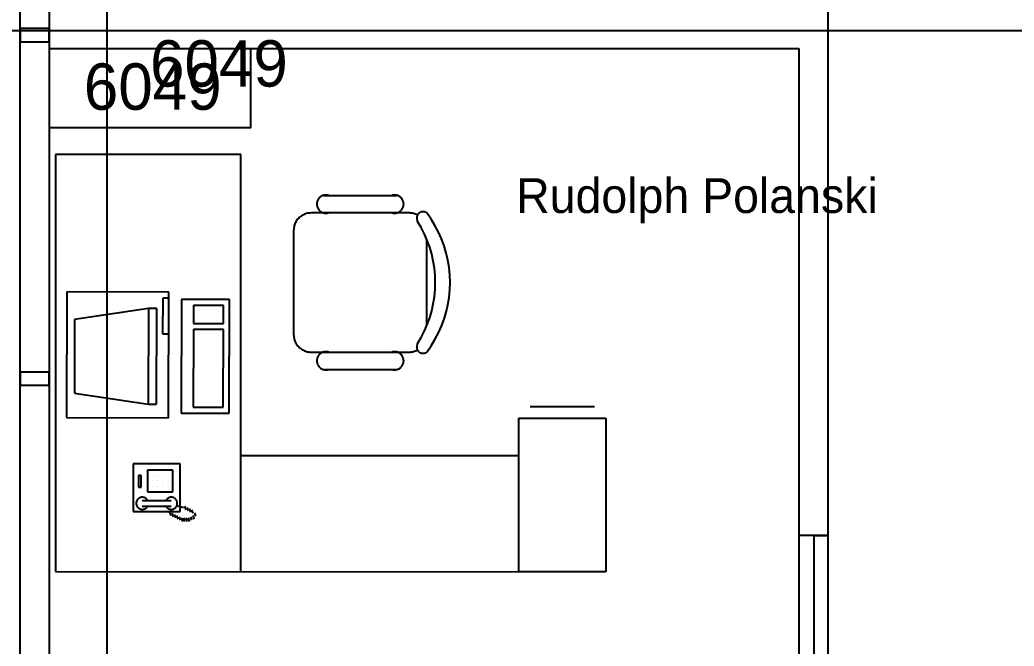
# Model space of a CAD drawing. Header units: millimetres. Extents: x 18694 to 89916, y 18694 to 89916.
# Drawn here: x 30708 to 35069, y 78228 to 80973 of the extents above; entities that cross this region are included whole.
import ezdxf

# ---------------------------------------------------------------- set-up
doc = ezdxf.new("R2010")
doc.units = ezdxf.units.MM
doc.layers.get('0').update_dxf_attribs({"linetype": 'CONTINUOUS'})
for name, color, linetype in [('E-B-FURR', 7, 'CONTINUOUS'), ('E-B-GLAZ', 7, 'CONTINUOUS'), ('E-B-MULL', 7, 'CONTINUOUS'), ('EMPLOYEE', 7, 'CONTINUOUS'), ('GRIDLN', 7, 'CONTINUOUS'), ('RMNUM', 7, 'CONTINUOUS')]:
    doc.layers.add(name, color=color, linetype=linetype)

msp = doc.modelspace()

# ---------------------------------------------------------------- linework, layer by layer
for p, q in [((30864.168169, 80382.948101), (30864.009532, 78554.148108)), ((31676.968166, 80382.877596), (30864.168169, 80382.948101)), ((31676.809529, 78554.077603), (31676.968166, 80382.877596)), ((32039.005287, 80203.708162), (32362.855287, 80203.708162)), ((32416.830287, 80126.441725), (31985.030287, 80126.441725)), ((31908.830287, 80050.241725), (31908.830287, 79593.041725)), ((32493.030287, 79632.66281), (32493.030287, 80010.620639)), ((30914.213652, 79781.161281), (30912.678949, 79229.709878)), ((31360.626692, 79779.918903), (30914.213652, 79781.161281)), ((31359.09199, 79228.4675), (31360.626692, 79779.918903)), ((31334.29402, 79753.732394), (31333.855534, 79596.17485)), ((31360.553611, 79753.659312), (31334.29402, 79753.732394)), ((31417.159867, 79747.757446), (31415.771326, 79248.825224)), ((31627.236592, 79747.172797), (31417.159867, 79747.757446)), ((31625.848051, 79248.240576), (31627.236592, 79747.172797)), ((31271.525193, 79707.639825), (30948.021532, 79659.764493)), ((31271.525193, 79707.639825), (31270.358833, 79288.541448)), ((31308.655759, 79707.536489), (31271.525193, 79707.639825)), ((31307.489398, 79288.438112), (31308.655759, 79707.536489)), ((31469.605967, 79721.351693), (31469.386724, 79642.572921)), ((31600.90392, 79720.986288), (31469.605967, 79721.351693)), ((31600.684677, 79642.207516), (31600.90392, 79720.986288)), ((30948.021532, 79659.764493), (30947.122739, 79336.808712)), ((31469.386724, 79642.572921), (31600.684677, 79642.207516)), ((31333.855534, 79596.17485), (31360.115125, 79596.101769)), ((31469.313643, 79616.313331), (31468.363589, 79274.938653)), ((31600.611596, 79615.947925), (31469.313643, 79616.313331)), ((31599.661542, 79274.573247), (31600.611596, 79615.947925)), ((31985.030287, 79516.841725), (32416.830287, 79516.841725)), ((32039.005287, 79440.641725), (32362.855287, 79440.641725)), ((30947.122739, 79336.808712), (31270.358833, 79288.541448)), ((31270.358833, 79288.541448), (31307.489398, 79288.438112)), ((31415.771326, 79248.825224), (31625.848051, 79248.240576)), ((31468.363589, 79274.938653), (31599.661542, 79274.573247)), ((32946.809525, 79277.871846), (33227.797025, 79277.871846)), ((30912.678949, 79229.709878), (31359.09199, 79228.4675)), ((32896.009525, 79227.071846), (33278.597025, 79227.071846)), ((32896.009525, 78553.971846), (32896.009525, 79227.071846)), ((33278.597025, 79227.071846), (33278.597025, 78553.971846)), ((32896.05359, 79061.971844), (31676.853595, 79062.077601)), ((32896.009525, 78553.971846), (32896.05359, 79061.971844)), ((31410.905182, 79026.096598), (31205.061724, 79026.096598)), ((31205.061724, 79026.096598), (31205.061724, 78817.682427)), ((31379.063959, 78999.168394), (31267.938959, 78999.168394)), ((31267.938959, 78999.168394), (31267.938959, 78903.918394)), ((31379.063959, 78903.918394), (31379.063959, 78999.168394)), ((31410.905182, 78817.682427), (31410.905182, 79026.096598)), ((31240.157709, 78975.355894), (31228.251459, 78975.355894)), ((31228.251459, 78975.355894), (31228.251459, 78923.762144)), ((31240.157709, 78923.762144), (31240.157709, 78975.355894)), ((31287.782709, 78975.355894), (31287.782709, 78975.355894)), ((31287.782709, 78951.543394), (31287.782709, 78951.543394)), ((31311.595209, 78975.355894), (31311.595209, 78975.355894)), ((31311.595209, 78951.543394), (31311.595209, 78951.543394)), ((31335.407709, 78975.355894), (31335.407709, 78975.355894)), ((31335.407709, 78951.543394), (31335.407709, 78951.543394)), ((31359.220209, 78975.355894), (31359.220209, 78975.355894)), ((31359.220209, 78951.543394), (31359.220209, 78951.543394)), ((31228.251459, 78923.762144), (31240.157709, 78923.762144)), ((31267.938959, 78903.918394), (31379.063959, 78903.918394)), ((31287.782709, 78927.730894), (31287.782709, 78927.730894)), ((31311.595209, 78927.730894), (31311.595209, 78927.730894)), ((31335.407709, 78927.730894), (31335.407709, 78927.730894)), ((31359.220209, 78927.730894), (31359.220209, 78927.730894)), ((31244.802597, 78866.399304), (31371.802597, 78866.399304)), ((31205.061724, 78817.682427), (31410.905182, 78817.682427)), ((31244.802597, 78840.999304), (31371.802597, 78840.999304)), ((31364.595692, 78815.212389), (31369.675692, 78799.972389)), ((31396.653577, 78844.69766), (31425.555692, 78835.532389)), ((31430.635692, 78840.612389), (31435.715692, 78825.372389)), ((31440.795692, 78835.532389), (31445.875692, 78820.292389)), ((31450.955692, 78830.452389), (31456.035692, 78815.212389)), ((31461.115692, 78825.372389), (31466.195692, 78810.132389)), ((31473.429739, 78811.926704), (31478.509739, 78796.686704)), ((31374.755692, 78810.132389), (31379.835692, 78794.892389)), ((31384.915692, 78805.052389), (31389.995692, 78789.812389)), ((31395.075692, 78799.972389), (31400.155692, 78784.732389)), ((31405.235692, 78794.892389), (31410.315692, 78779.652389)), ((31415.395692, 78789.812389), (31420.475692, 78774.572389)), ((31425.555692, 78789.812389), (31430.635692, 78774.572389)), ((31435.715692, 78789.812389), (31440.795692, 78774.572389)), ((31445.875692, 78789.812389), (31450.955692, 78774.572389)), ((31456.035692, 78794.892389), (31461.115692, 78779.652389)), ((31466.195692, 78799.972389), (31471.275692, 78784.732389)), ((30864.009532, 78554.148108), (32896.009525, 78553.971846)), ((33278.597025, 78553.971846), (32896.009525, 78553.971846))]:
    msp.add_line(p, q)
for points in [[(32061.230287, 80203.708162), (32058.729222, 80204.35014), (32056.191704, 80204.828121), (32053.628475, 80205.140082), (32051.050386, 80205.284703), (32048.468348, 80205.261371), (32045.893293, 80205.070185), (32043.33612, 80204.711955), (32040.807654, 80204.188197), (32038.318599, 80203.501127), (32035.87949, 80202.653655), (32033.500652, 80201.649367), (32031.192156, 80200.492516), (32028.963772, 80199.187997), (32026.824935, 80197.741333), (32024.784697, 80196.158648), (32022.851695, 80194.446642), (32021.034112, 80192.61256), (32019.339642, 80190.664168), (32017.775457, 80188.609713), (32016.348178, 80186.457891), (32015.063848, 80184.217811), (32013.927903, 80181.898956), (32012.945151, 80179.511141), (32012.119753, 80177.064474), (32011.455202, 80174.569311), (32010.954312, 80172.036216), (32010.619202, 80169.475911), (32010.451292, 80166.899233), (32010.451292, 80164.31709), (32010.619202, 80161.740413), (32010.954312, 80159.180107), (32011.455202, 80156.647012), (32012.119753, 80154.15185), (32012.945151, 80151.705183), (32013.927903, 80149.317368), (32015.063848, 80146.998513), (32016.348178, 80144.758433), (32017.775457, 80142.606611), (32019.339642, 80140.552155), (32021.034112, 80138.603763), (32022.851695, 80136.769682), (32024.784697, 80135.057675), (32026.824935, 80133.47499), (32028.963772, 80132.028327), (32031.192156, 80130.723808), (32033.500652, 80129.566956), (32035.87949, 80128.562669), (32038.318599, 80127.715197), (32040.807654, 80127.028127), (32043.33612, 80126.504369), (32045.893293, 80126.146138), (32048.468348, 80125.954953), (32051.050386, 80125.931621), (32053.628475, 80126.076242), (32056.191704, 80126.388203), (32058.729222, 80126.866184), (32061.230287, 80127.508162)], [(32340.630287, 80127.508162), (32343.131352, 80126.866184), (32345.66887, 80126.388203), (32348.232098, 80126.076242), (32350.810188, 80125.931621), (32353.392226, 80125.954953), (32355.967281, 80126.146138), (32358.524454, 80126.504369), (32361.052919, 80127.028127), (32363.541975, 80127.715197), (32365.981084, 80128.562669), (32368.359921, 80129.566956), (32370.668418, 80130.723808), (32372.896801, 80132.028327), (32375.035639, 80133.47499), (32377.075877, 80135.057675), (32379.008878, 80136.769682), (32380.826461, 80138.603763), (32382.520932, 80140.552155), (32384.085117, 80142.606611), (32385.512395, 80144.758433), (32386.796725, 80146.998513), (32387.932671, 80149.317368), (32388.915422, 80151.705183), (32389.740821, 80154.15185), (32390.405372, 80156.647012), (32390.906262, 80159.180107), (32391.241371, 80161.740413), (32391.409281, 80164.31709), (32391.409281, 80166.899233), (32391.241371, 80169.475911), (32390.906262, 80172.036216), (32390.405372, 80174.569311), (32389.740821, 80177.064474), (32388.915422, 80179.511141), (32387.932671, 80181.898956), (32386.796725, 80184.217811), (32385.512395, 80186.457891), (32384.085117, 80188.609713), (32382.520932, 80190.664168), (32380.826461, 80192.61256), (32379.008878, 80194.446642), (32377.075877, 80196.158648), (32375.035639, 80197.741333), (32372.896801, 80199.187997), (32370.668418, 80200.492516), (32368.359921, 80201.649367), (32365.981084, 80202.653655), (32363.541975, 80203.501127), (32361.052919, 80204.188197), (32358.524454, 80204.711955), (32355.967281, 80205.070185), (32353.392226, 80205.261371), (32350.810188, 80205.284703), (32348.232098, 80205.140082), (32345.66887, 80204.828121), (32343.131352, 80204.35014), (32340.630287, 80203.708162)], [(31985.030287, 80126.441725), (31980.046568, 80126.278575), (31975.084191, 80125.789823), (31970.164404, 80124.977563), (31965.308276, 80123.845273), (31960.5366, 80122.3978), (31955.869809, 80120.641345), (31951.327889, 80118.583428), (31946.930287, 80116.23286), (31942.695835, 80113.599709), (31938.642666, 80110.695249), (31934.788136, 80107.531918), (31931.14875, 80104.123261), (31927.740094, 80100.483876), (31924.576762, 80096.629346), (31921.672302, 80092.576176), (31919.039151, 80088.341725), (31916.688584, 80083.944123), (31914.630666, 80079.402202), (31912.874211, 80074.735412), (31911.426739, 80069.963736), (31910.294448, 80065.107607), (31909.482188, 80060.18782), (31908.993437, 80055.225443), (31908.830287, 80050.241725)], [(32452.115105, 80117.780022), (32447.989234, 80119.779915), (32443.750552, 80121.528044), (32439.414403, 80123.018078), (32434.996488, 80124.244624), (32430.512802, 80125.20324), (32425.979578, 80125.890455), (32421.413229, 80126.303782), (32416.830287, 80126.441725)], [(32493.030287, 80126.441725), (32491.55761, 80127.466959), (32490.021986, 80128.39526), (32488.429786, 80129.222776), (32486.787616, 80129.946074), (32485.102288, 80130.562152), (32483.380795, 80131.068456), (32481.630278, 80131.462884), (32479.858, 80131.743801), (32478.071314, 80131.91004), (32476.277632, 80131.960912), (32474.484396, 80131.896206), (32472.699045, 80131.71619), (32470.928987, 80131.421612), (32469.181564, 80131.013693), (32467.464028, 80130.494125), (32465.783502, 80129.865065), (32464.14696, 80129.129122), (32462.56119, 80128.28935), (32461.032772, 80127.349231), (32459.568048, 80126.312668), (32458.173092, 80125.183959), (32456.853694, 80123.967789), (32455.615327, 80122.669201), (32454.463128, 80121.293585), (32453.401877, 80119.846647), (32452.435979, 80118.334389), (32451.569439, 80116.763087), (32450.805852, 80115.139258), (32450.148388, 80113.46964), (32449.599773, 80111.76116), (32449.162283, 80110.020906), (32448.837735, 80108.256097), (32448.627473, 80106.474055), (32448.53237, 80104.682174), (32448.552821, 80102.887887), (32448.688741, 80101.098639), (32448.939567, 80099.321853), (32449.304257, 80097.5649), (32449.781298, 80095.835069), (32450.368712, 80094.139537), (32451.064061, 80092.485339), (32451.864461, 80090.879336), (32452.76659, 80089.328193)], [(32493.030287, 79516.841725), (32511.789519, 79543.606426), (32528.788801, 79571.522056), (32543.957764, 79600.473058), (32557.233616, 79630.339591), (32568.561402, 79660.998019), (32577.894231, 79692.321434), (32585.193468, 79724.180171), (32590.428899, 79756.442351), (32593.578852, 79788.974425), (32594.630287, 79821.641725), (32593.578852, 79854.309025), (32590.428899, 79886.841098), (32585.193468, 79919.103278), (32577.894231, 79950.962015), (32568.561402, 79982.28543), (32557.233616, 80012.943859), (32543.957764, 80042.810391), (32528.788801, 80071.761393), (32511.789519, 80099.677024), (32493.030287, 80126.441725)], [(32452.438517, 79554.160477), (32468.414189, 79581.149239), (32482.662385, 79609.088535), (32495.12679, 79637.867938), (32505.758137, 79667.373697), (32514.514408, 79697.489192), (32521.360994, 79728.095395), (32526.270834, 79759.071334), (32529.224521, 79790.294581), (32530.210383, 79821.641725), (32529.224521, 79852.988869), (32526.270834, 79884.212115), (32521.360994, 79915.188054), (32514.514408, 79945.794257), (32505.758137, 79975.909753), (32495.12679, 80005.415512), (32482.662385, 80034.194914), (32468.414189, 80062.13421), (32452.438517, 80089.122972)], [(31908.830287, 79593.041725), (31908.993437, 79588.058006), (31909.482188, 79583.095629), (31910.294448, 79578.175842), (31911.426739, 79573.319713), (31912.874211, 79568.548037), (31914.630666, 79563.881247), (31916.688584, 79559.339326), (31919.039151, 79554.941725), (31921.672302, 79550.707273), (31924.576762, 79546.654104), (31927.740094, 79542.799574), (31931.14875, 79539.160188), (31934.788136, 79535.751531), (31938.642666, 79532.5882), (31942.695835, 79529.68374), (31946.930287, 79527.050589), (31951.327889, 79524.700022), (31955.869809, 79522.642104), (31960.5366, 79520.885649), (31965.308276, 79519.438177), (31970.164404, 79518.305886), (31975.084191, 79517.493626), (31980.046568, 79517.004875), (31985.030287, 79516.841725)], [(32452.76659, 79553.955256), (32451.864461, 79552.404113), (32451.064061, 79550.798111), (32450.368712, 79549.143912), (32449.781298, 79547.44838), (32449.304257, 79545.71855), (32448.939567, 79543.961597), (32448.688741, 79542.18481), (32448.552821, 79540.395562), (32448.53237, 79538.601276), (32448.627473, 79536.809394), (32448.837735, 79535.027353), (32449.162283, 79533.262543), (32449.599773, 79531.522289), (32450.148388, 79529.813809), (32450.805852, 79528.144191), (32451.569439, 79526.520362), (32452.435979, 79524.94906), (32453.401877, 79523.436803), (32454.463128, 79521.989864), (32455.615327, 79520.614248), (32456.853694, 79519.315661), (32458.173092, 79518.09949), (32459.568048, 79516.970781), (32461.032772, 79515.934218), (32462.56119, 79514.9941), (32464.14696, 79514.154327), (32465.783502, 79513.418384), (32467.464028, 79512.789324), (32469.181564, 79512.269757), (32470.928987, 79511.861838), (32472.699045, 79511.567259), (32474.484396, 79511.387244), (32476.277632, 79511.322538), (32478.071314, 79511.37341), (32479.858, 79511.539649), (32481.630278, 79511.820565), (32483.380795, 79512.214993), (32485.102288, 79512.721297), (32486.787616, 79513.337376), (32488.429786, 79514.060673), (32490.021986, 79514.888189), (32491.55761, 79515.81649), (32493.030287, 79516.841725)], [(32061.230287, 79516.841725), (32058.729222, 79517.483702), (32056.191704, 79517.961684), (32053.628475, 79518.273645), (32051.050386, 79518.418266), (32048.468348, 79518.394934), (32045.893293, 79518.203748), (32043.33612, 79517.845518), (32040.807654, 79517.321759), (32038.318599, 79516.63469), (32035.87949, 79515.787218), (32033.500652, 79514.78293), (32031.192156, 79513.626078), (32028.963772, 79512.32156), (32026.824935, 79510.874896), (32024.784697, 79509.292211), (32022.851695, 79507.580204), (32021.034112, 79505.746123), (32019.339642, 79503.797731), (32017.775457, 79501.743276), (32016.348178, 79499.591454), (32015.063848, 79497.351374), (32013.927903, 79495.032518), (32012.945151, 79492.644703), (32012.119753, 79490.198036), (32011.455202, 79487.702874), (32010.954312, 79485.169779), (32010.619202, 79482.609474), (32010.451292, 79480.032796), (32010.451292, 79477.450653), (32010.619202, 79474.873975), (32010.954312, 79472.31367), (32011.455202, 79469.780575), (32012.119753, 79467.285413), (32012.945151, 79464.838746), (32013.927903, 79462.450931), (32015.063848, 79460.132075), (32016.348178, 79457.891996), (32017.775457, 79455.740174), (32019.339642, 79453.685718), (32021.034112, 79451.737326), (32022.851695, 79449.903245), (32024.784697, 79448.191238), (32026.824935, 79446.608553), (32028.963772, 79445.16189), (32031.192156, 79443.857371), (32033.500652, 79442.700519), (32035.87949, 79441.696232), (32038.318599, 79440.848759), (32040.807654, 79440.16169), (32043.33612, 79439.637931), (32045.893293, 79439.279701), (32048.468348, 79439.088515), (32051.050386, 79439.065183), (32053.628475, 79439.209804), (32056.191704, 79439.521766), (32058.729222, 79439.999747), (32061.230287, 79440.641725)], [(32340.630287, 79440.641725), (32343.131352, 79439.999747), (32345.66887, 79439.521766), (32348.232098, 79439.209804), (32350.810188, 79439.065183), (32353.392226, 79439.088515), (32355.967281, 79439.279701), (32358.524454, 79439.637931), (32361.052919, 79440.16169), (32363.541975, 79440.848759), (32365.981084, 79441.696232), (32368.359921, 79442.700519), (32370.668418, 79443.857371), (32372.896801, 79445.16189), (32375.035639, 79446.608553), (32377.075877, 79448.191238), (32379.008878, 79449.903245), (32380.826461, 79451.737326), (32382.520932, 79453.685718), (32384.085117, 79455.740174), (32385.512395, 79457.891996), (32386.796725, 79460.132075), (32387.932671, 79462.450931), (32388.915422, 79464.838746), (32389.740821, 79467.285413), (32390.405372, 79469.780575), (32390.906262, 79472.31367), (32391.241371, 79474.873975), (32391.409281, 79477.450653), (32391.409281, 79480.032796), (32391.241371, 79482.609474), (32390.906262, 79485.169779), (32390.405372, 79487.702874), (32389.740821, 79490.198036), (32388.915422, 79492.644703), (32387.932671, 79495.032518), (32386.796725, 79497.351374), (32385.512395, 79499.591454), (32384.085117, 79501.743276), (32382.520932, 79503.797731), (32380.826461, 79505.746123), (32379.008878, 79507.580204), (32377.075877, 79509.292211), (32375.035639, 79510.874896), (32372.896801, 79512.32156), (32370.668418, 79513.626078), (32368.359921, 79514.78293), (32365.981084, 79515.787218), (32363.541975, 79516.63469), (32361.052919, 79517.321759), (32358.524454, 79517.845518), (32355.967281, 79518.203748), (32353.392226, 79518.394934), (32350.810188, 79518.418266), (32348.232098, 79518.273645), (32345.66887, 79517.961684), (32343.131352, 79517.483702), (32340.630287, 79516.841725)], [(32416.830287, 79516.841725), (32421.413229, 79516.979667), (32425.979578, 79517.392994), (32430.512802, 79518.080209), (32434.996488, 79519.038825), (32439.414403, 79520.265371), (32443.750552, 79521.755405), (32447.989234, 79523.503534), (32452.115105, 79525.503427)], [(31268.201399, 78866.399304), (31267.322924, 78867.898911), (31266.348477, 78869.338006), (31265.282212, 78870.710456), (31264.128674, 78872.010413), (31262.892776, 78873.232337), (31261.579787, 78874.37102), (31260.195302, 78875.421611), (31258.74522, 78876.379631), (31257.235721, 78877.240998), (31255.673239, 78878.002043), (31254.064431, 78878.65952), (31252.416153, 78879.210629), (31250.73543, 78879.653021), (31249.029425, 78879.984811), (31247.305406, 78880.204585), (31245.570722, 78880.311405), (31243.832764, 78880.304818), (31242.09894, 78880.184851), (31240.376637, 78879.952015), (31238.673195, 78879.607303), (31236.995874, 78879.152183), (31235.351821, 78878.588595), (31233.748043, 78877.918941), (31232.191375, 78877.146074), (31230.688449, 78876.273289), (31229.245671, 78875.304304), (31227.869189, 78874.243249), (31226.56487, 78873.094645), (31225.33827, 78871.863388), (31224.194619, 78870.554724), (31223.138788, 78869.174231), (31222.175279, 78867.72779), (31221.308196, 78866.221567), (31220.541235, 78864.661981), (31219.877665, 78863.055676), (31219.320312, 78861.409499), (31218.871553, 78859.730465), (31218.533299, 78858.025729), (31218.306993, 78856.302556), (31218.193598, 78854.568289), (31218.193598, 78852.830319), (31218.306993, 78851.096052), (31218.533299, 78849.372879), (31218.871553, 78847.668143), (31219.320312, 78845.989109), (31219.877665, 78844.342932), (31220.541235, 78842.736628), (31221.308196, 78841.177041), (31222.175279, 78839.670818), (31223.138788, 78838.224378), (31224.194619, 78836.843884), (31225.33827, 78835.535221), (31226.56487, 78834.303963), (31227.869189, 78833.15536), (31229.245671, 78832.094305), (31230.688449, 78831.12532), (31232.191375, 78830.252534), (31233.748043, 78829.479668), (31235.351821, 78828.810014), (31236.995874, 78828.246426), (31238.673195, 78827.791306), (31240.376637, 78827.446594), (31242.09894, 78827.213758), (31243.832764, 78827.09379), (31245.570722, 78827.087203), (31247.305406, 78827.194024), (31249.029425, 78827.413797), (31250.73543, 78827.745587), (31252.416153, 78828.187979), (31254.064431, 78828.739088), (31255.673239, 78829.396566), (31257.235721, 78830.15761), (31258.74522, 78831.018978), (31260.195302, 78831.976998), (31261.579787, 78833.027588), (31262.892776, 78834.166272), (31264.128674, 78835.388195), (31265.282212, 78836.688152), (31266.348477, 78838.060602), (31267.322924, 78839.499697), (31268.201399, 78840.999304)], [(31348.403795, 78840.999304), (31349.28227, 78839.499697), (31350.256717, 78838.060602), (31351.322981, 78836.688152), (31352.47652, 78835.388195), (31353.712418, 78834.166272), (31355.025407, 78833.027588), (31356.409892, 78831.976998), (31357.859974, 78831.018978), (31359.369473, 78830.15761), (31360.931955, 78829.396566), (31362.540763, 78828.739088), (31364.189041, 78828.187979), (31365.869764, 78827.745587), (31367.575769, 78827.413797), (31369.299788, 78827.194024), (31371.034472, 78827.087203), (31372.77243, 78827.09379), (31374.506254, 78827.213758), (31376.228557, 78827.446594), (31377.931999, 78827.791306), (31379.60932, 78828.246426), (31381.253373, 78828.810014), (31382.85715, 78829.479668), (31384.413819, 78830.252534), (31385.916745, 78831.12532), (31387.359523, 78832.094305), (31388.736005, 78833.15536), (31390.040324, 78834.303963), (31391.266924, 78835.535221), (31392.410575, 78836.843884), (31393.466406, 78838.224378), (31394.429915, 78839.670818), (31395.296998, 78841.177041), (31396.063959, 78842.736628), (31396.727529, 78844.342932), (31397.284882, 78845.989109), (31397.733641, 78847.668143), (31398.071894, 78849.372879), (31398.298201, 78851.096052), (31398.411596, 78852.830319), (31398.411596, 78854.568289), (31398.298201, 78856.302556), (31398.071894, 78858.025729), (31397.733641, 78859.730465), (31397.284882, 78861.409499), (31396.727529, 78863.055676), (31396.063959, 78864.661981), (31395.296998, 78866.221567), (31394.429915, 78867.72779), (31393.466406, 78869.174231), (31392.410575, 78870.554724), (31391.266924, 78871.863388), (31390.040324, 78873.094645), (31388.736005, 78874.243249), (31387.359523, 78875.304304), (31385.916745, 78876.273289), (31384.413819, 78877.146074), (31382.85715, 78877.918941), (31381.253373, 78878.588595), (31379.60932, 78879.152183), (31377.931999, 78879.607303), (31376.228557, 78879.952015), (31374.506254, 78880.184851), (31372.77243, 78880.304818), (31371.034472, 78880.311405), (31369.299788, 78880.204585), (31367.575769, 78879.984811), (31365.869764, 78879.653021), (31364.189041, 78879.210629), (31362.540763, 78878.65952), (31360.931955, 78878.002043), (31359.369473, 78877.240998), (31357.859974, 78876.379631), (31356.409892, 78875.421611), (31355.025407, 78874.37102), (31353.712418, 78873.232337), (31352.47652, 78872.010413), (31351.322981, 78870.710456), (31350.256717, 78869.338006), (31349.28227, 78867.898911), (31348.403795, 78866.399304)]]:
    msp.add_lwpolyline(points)
at = {"layer": 'E-B-FURR', "color": 6}
for p, q in [((30837.080134, 68986.4), (30837.080134, 85013.8)), ((34252.423265, 81072.038897), (34252.423265, 77422.17246)), ((30837.713864, 80844.71197), (30837.713864, 80971.71197)), ((30837.713864, 80847.195481), (34125.423265, 80847.195481)), ((34125.423265, 80847.195481), (34125.423265, 77422.17246))]:
    msp.add_line(p, q, dxfattribs=at)
at = {"layer": 'E-B-GLAZ', "color": 8}
msp.add_line((30708.6, 68986.4), (30708.6, 85013.8), dxfattribs=at)
msp.add_lwpolyline([(34252.423265, 77492.937876), (34125.423265, 77492.937876), (34192.444899, 77492.937876), (34192.444899, 78712.137876), (34252.423265, 78712.137876), (34125.423265, 78712.137876)], dxfattribs=at)
at = {"layer": 'E-B-MULL', "color": 8}
for points in [[(30708.6, 80877.492931), (30835.6, 80877.492931), (30835.6, 80934.642931), (30708.6, 80934.642931), (30708.6, 80877.492931), (30708.6, 80877.492931)], [(30708.6, 79371.634094), (30835.6, 79371.634094), (30835.6, 79428.784094), (30708.6, 79428.784094), (30708.6, 79371.634094), (30708.6, 79371.634094)]]:
    msp.add_lwpolyline(points, close=True, dxfattribs=at)
at = {"layer": 'GRIDLN', "color": 9}
for p, q in [((31089.6, 88696.8), (31089.6, 18694.4)), ((31089.6, 88696.8), (31089.6, 18694.4)), ((88696.8, 80924.4), (18694.4, 80924.4))]:
    msp.add_line(p, q, dxfattribs=at)
at = {"layer": 'RMNUM', "color": 30}
msp.add_lwpolyline([(30837.71389, 80847.195455), (31719.64286, 80847.195455), (31719.64286, 80500.295768), (30837.71389, 80500.295768), (30837.71389, 80847.195455)], dxfattribs=at)

# ---------------------------------------------------------------- texts
at = {"layer": 'EMPLOYEE', "color": 1}
msp.add_text('Rudolph Polanski', height=152.4, dxfattribs=at).set_placement((32884.839441, 80126.441725))
at = {"layer": 'RMNUM', "color": 30}
for p in [(31278.678362, 80680.556114), (30988.392648, 80578.956114)]:
    msp.add_text('6049', height=203.2, dxfattribs=at).set_placement(p)

doc.saveas('drawing.dxf')
